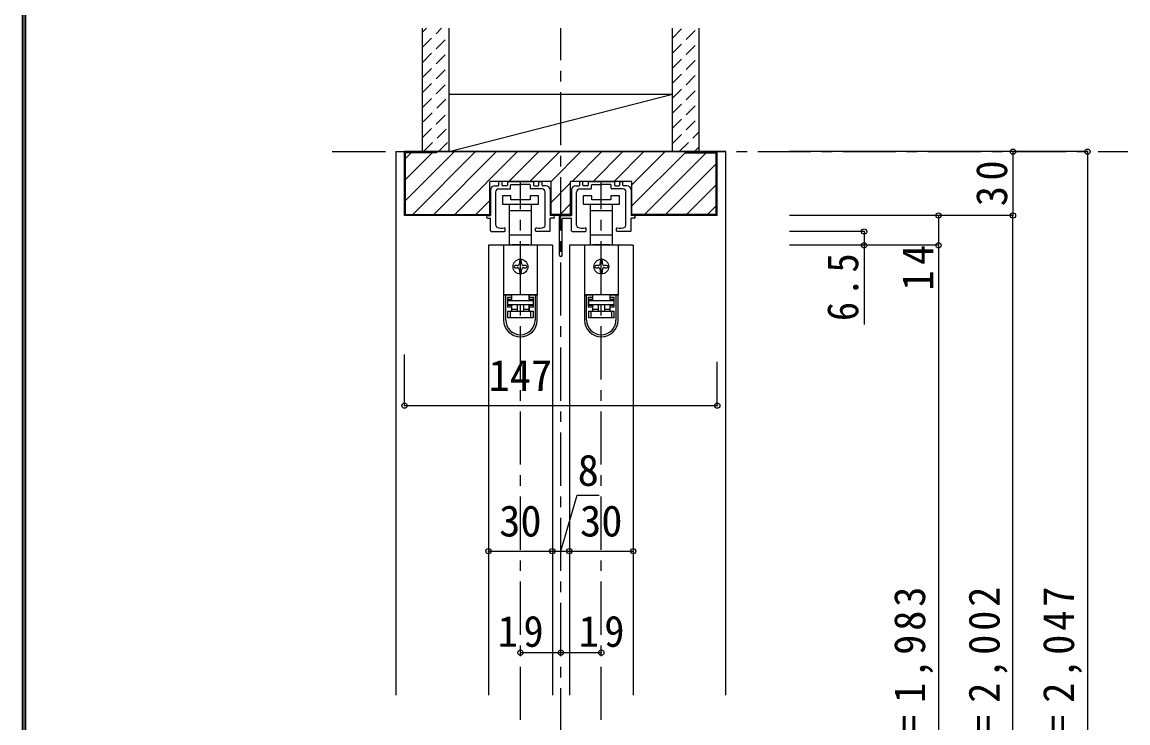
# Model space of a CAD drawing. Units: millimetres, scale not verified. Extents: x -973 to 977, y -718 to 696.
# Drawn here: x -973 to -454, y -329 to 0 of the extents above; entities that cross this region are included whole.
import ezdxf
from ezdxf.enums import TextEntityAlignment as Align

# ---------------------------------------------------------------- set-up
doc = ezdxf.new("R2010")
doc.units = ezdxf.units.MM
doc.header["$LTSCALE"] = 5
doc.header["$PDMODE"] = 32
doc.header["$PDSIZE"] = 2.5
doc.linetypes.add('CHAIN1', pattern=[8, 5, -1, 1, -1])
doc.linetypes.add('DASHED1', pattern=[1.8, 1.2, -0.6])
for name, color, linetype in [('0-1_通り芯', 4, 'CHAIN1'), ('0-2_柱', 7, 'Continuous'), ('0-3_仕上げ', 2, 'Continuous'), ('0-4_枠', 3, 'Continuous'), ('0-6_扉', 6, 'Continuous'), ('0-7_金物', 7, 'Continuous'), ('0-B_寸法', 7, 'Continuous'), ('0-C_ハッチ', 4, 'DASHED1'), ('F-1_枠', 6, 'Continuous')]:
    doc.layers.add(name, color=color, linetype=linetype)
doc.styles.add('ＭＳ ゴシック', font='')
doc.styles.get('ＭＳ ゴシック').set_extended_font_data('MS Gothic')

# ---------------------------------------------------------------- blocks, each defined once
blk = doc.blocks.new('下荷重(戸車)')
at = {"layer": '0-7_金物'}
for p, q in [((8.5, 37.107), (4.5, 37.107)), ((5.25, 30.107), (5.25, 33.107)), ((-5.25, 30.107), (0, 30.107)), ((0, 30.107), (5.25, 30.107)), ((5.25, 18.507), (5.25, 30.107)), ((0, 18.507), (-5.25, 18.507)), ((-5.25, 18.507), (-5.25, 14.107)), ((5.25, 18.507), (0, 18.507)), ((5.25, 14.107), (5.25, 18.507)), ((7.9, 13.807), (-7.9, 13.807)), ((-7.9, 13.807), (-7.9, -9.493)), ((-5.25, 14.107), (-4, 14.107)), ((-4, 14.107), (-4, 13.807)), ((4, 14.107), (-4, 14.107)), ((4, 14.107), (5.25, 14.107)), ((4, 13.807), (4, 14.107)), ((7.9, 13.807), (7.9, -9.493)), ((-0.5, 6.307), (-0.5, 5.307)), ((0.5, 5.307), (0.5, 6.307)), ((-1.5, 4.307), (-2.5, 4.307)), ((-2.5, 3.307), (-1.5, 3.307)), ((-0.5, 2.307), (-0.5, 1.307)), ((0.5, 1.307), (0.5, 2.307)), ((2.5, 4.307), (1.5, 4.307)), ((1.5, 3.307), (2.5, 3.307)), ((7.9, -9.493), (-7.9, -9.493)), ((-7.9, -9.493), (-7.9, -9.593)), ((-6.9, -9.593), (-7.9, -9.593)), ((-7.9, -9.593), (-7.9, -21.293)), ((-4.2, -9.593), (-6.9, -9.593)), ((-6.9, -21.293), (-6.9, -9.593)), ((-4.9, -9.593), (-4.9, -9.493)), ((-4.2, -9.593), (-4.2, -10.593)), ((-4, -11.693), (-4, -9.493)), ((4, -9.493), (4, -11.693)), ((6.9, -9.593), (4.2, -9.593)), ((4.2, -10.593), (4.2, -9.593)), ((4.9, -9.493), (4.9, -9.593)), ((6.9, -9.593), (6.9, -21.293)), ((7.9, -9.593), (6.9, -9.593)), ((7.9, -9.493), (7.9, -9.593)), ((7.9, -21.293), (7.9, -9.593)), ((-6.1, -10.593), (-6.1, -15.293)), ((-6.1, -10.593), (-4.2, -10.593)), ((-6.1, -14.293), (-4.2, -14.293)), ((-4.2, -15.293), (-6.1, -15.293)), ((-5.9, -11.693), (-5.9, -12.193)), ((-4, -11.693), (-5.9, -11.693)), ((-5.9, -12.193), (5.9, -12.193)), ((-5.9, -14.193), (-5.9, -12.193)), ((5.9, -14.193), (-5.9, -14.193)), ((-4.2, -14.293), (-4.2, -15.293)), ((-4.2, -15.293), (-4.2, -17.193)), ((-4, -16.193), (-4, -14.193)), ((-1.5, -14.193), (-1.5, -17.193)), ((1.5, -14.193), (1.5, -17.193)), ((5.9, -11.693), (4, -11.693)), ((4.2, -11.593), (4.2, -10.593)), ((4.2, -10.593), (6.1, -10.593)), ((6.1, -11.593), (4.2, -11.593)), ((6.1, -15.293), (4.2, -15.293)), ((4.2, -17.193), (4.2, -15.293)), ((5.9, -12.193), (5.9, -11.693)), ((5.9, -12.193), (5.9, -14.193)), ((6.1, -15.293), (6.1, -10.593)), ((-5.9, -17.193), (-4.9, -17.193)), ((-4.9, -17.193), (4.9, -17.193)), ((-4.9, -17.193), (-4.9, -20.193)), ((4.9, -20.193), (-4.9, -20.193)), ((1.5, -16.193), (4, -16.193)), ((4.9, -17.193), (5.9, -17.193)), ((5.9, -17.193), (5.9, -20.193))]:
    blk.add_line(p, q, dxfattribs=at)
for points in [[(-8.5, 33.107), (0, 33.107), (8.5, 33.107), (8.5, 37.107)], [(4.5, 37.107), (4.5, 35.107), (-4.5, 35.107), (-4.5, 37.107), (-8.5, 37.107), (-8.5, 33.107)], [(-5.25, 33.107), (-5.25, 30.107), (-5.25, 18.507)], [(-4.2, -10.593), (-4.2, -11.593), (-6.1, -11.593)], [(4, -14.193), (4, -16.193), (4, -17.193)], [(4.2, -15.293), (4.2, -14.293), (6.1, -14.293)], [(-4.9, -20.193), (-5.9, -20.193), (-5.9, -17.193)], [(-4, -17.193), (-4, -16.193), (-1.5, -16.193)], [(5.9, -20.193), (4.9, -20.193), (4.9, -17.193)]]:
    blk.add_lwpolyline(points, dxfattribs=at)
blk.add_circle((0, 3.807), 3.5, dxfattribs=at)
for centre, radius, start, end in [((-1.5, 5.307), 1, 270, 0), ((0, 6.307), 0.5, 90, 180), ((0, 6.307), 0.5, 0, 90), ((1.5, 5.307), 1, 180, 270), ((-2.5, 3.807), 0.5, 90, 180), ((-2.5, 3.807), 0.5, 180, 270), ((-1.5, 2.307), 1, 0, 90), ((0, 1.307), 0.5, 180, 270), ((0, 1.307), 0.5, 270, 0), ((1.5, 2.307), 1, 90, 180), ((2.5, 3.807), 0.5, 0, 90), ((2.5, 3.807), 0.5, 270, 0), ((0, -21.293), 7.9, 180, 0), ((0, -21.293), 6.9, 180, 0)]:
    blk.add_arc(centre, radius, start, end, dxfattribs=at)
blk = doc.blocks.new('02')
at = {"layer": '0-B_寸法'}
for p, q in [((-12, 6.623), (-10.45, 6.623)), ((-10.15, 6.923), (-10.15, 8.323)), ((-8.95, 8.623), (-9.85, 8.623)), ((-8.65, 6.923), (-8.65, 8.323)), ((-6.45, 6.623), (-8.35, 6.623)), ((-6.15, 8.323), (-6.15, 6.923)), ((-5.85, 8.623), (5.85, 8.623)), ((-4.65, 5.423), (-4.65, 6.823)), ((-4.35, 7.123), (-0.3, 7.123)), ((0, 7.423), (-0.3, 7.123)), ((0, 7.423), (0.3, 7.123)), ((4.35, 7.123), (0.3, 7.123)), ((4.65, 5.423), (4.65, 6.823)), ((6.15, 8.323), (6.15, 6.923)), ((6.45, 6.623), (8.35, 6.623)), ((8.65, 6.923), (8.65, 8.323)), ((8.95, 8.623), (9.85, 8.623)), ((10.15, 6.923), (10.15, 8.323)), ((12, 6.623), (10.45, 6.623)), ((-14, 4.623), (-14, -7.377)), ((-11.6, -11.949), (-11.6, 3.623)), ((-10.15, 5.123), (-4.95, 5.123)), ((10.15, 5.123), (4.95, 5.123)), ((11.6, -11.949), (11.6, 3.623)), ((14, 4.623), (14, -7.377)), ((-15.4, -7.377), (-14, -7.377)), ((-15.4, -8.577), (-14, -8.577)), ((-14, -14.577), (-14, -8.577)), ((15.4, -7.377), (14, -7.377)), ((15.4, -8.577), (14, -8.577)), ((14, -14.577), (14, -8.577)), ((-13.7, -14.877), (-7.45, -14.877)), ((-7.15, -14.577), (-7.15, -13.502)), ((7.15, -14.577), (7.15, -13.502)), ((13.7, -14.877), (7.45, -14.877))]:
    blk.add_line(p, q, dxfattribs=at)
for centre, radius, start, end in [((-12, 4.623), 2, 90, 180), ((-10.45, 6.923), 0.3, 270, 0), ((-9.85, 8.323), 0.3, 90, 180), ((-8.95, 8.323), 0.3, 0, 90), ((-8.35, 6.923), 0.3, 180, 270), ((-6.45, 6.923), 0.3, 270, 0), ((-5.85, 8.323), 0.3, 90, 180), ((-4.95, 5.423), 0.3, 270, 0), ((-4.35, 6.823), 0.3, 90, 180), ((4.35, 6.823), 0.3, 0, 90), ((4.95, 5.423), 0.3, 180, 270), ((5.85, 8.323), 0.3, 0, 90), ((6.45, 6.923), 0.3, 180, 270), ((8.35, 6.923), 0.3, 270, 0), ((8.95, 8.323), 0.3, 90, 180), ((9.85, 8.323), 0.3, 0, 90), ((10.45, 6.923), 0.3, 180, 270), ((12, 4.623), 2, 0, 90), ((-10.15, 3.623), 1.5, 90, 180), ((10.15, 3.623), 1.5, 0, 90), ((-15.4, -7.977), 0.6, 90, 180), ((-15.4, -7.977), 0.6, 180, 270), ((15.4, -7.977), 0.6, 0, 90), ((15.4, -7.977), 0.6, 270, 0), ((-13.7, -14.577), 0.3, 180, 270), ((-10.6, -11.949), 1, 180, 243.25632), ((-8.8, -8.377), 5, 243.25632, 284.75682), ((-7.45, -13.502), 0.3, 0, 104.75682), ((-7.45, -14.577), 0.3, 270, 0), ((7.45, -13.502), 0.3, 75.24318, 180), ((7.45, -14.577), 0.3, 180, 270), ((8.8, -8.377), 5, 255.24318, 296.74368), ((10.6, -11.949), 1, 296.74368, 0), ((13.7, -14.577), 0.3, 270, 0)]:
    blk.add_arc(centre, radius, start, end, dxfattribs=at)
blk = doc.blocks.new('03')
at = {"layer": '0-B_寸法'}
for p, q in [((-13.079, 5.476), (-13.079, -6.524)), ((-11.079, 7.476), (-9.529, 7.476)), ((-9.229, 7.776), (-9.229, 9.176)), ((-9.229, 5.976), (-4.029, 5.976)), ((-8.029, 9.476), (-8.929, 9.476)), ((-7.729, 7.776), (-7.729, 9.176)), ((-5.529, 7.476), (-7.429, 7.476)), ((-5.229, 9.176), (-5.229, 7.776)), ((-4.929, 9.476), (6.771, 9.476)), ((-3.729, 6.276), (-3.729, 7.676)), ((-3.429, 7.976), (0.621, 7.976)), ((0.921, 8.276), (0.621, 7.976)), ((0.921, 8.276), (1.221, 7.976)), ((5.271, 7.976), (1.221, 7.976)), ((5.571, 6.276), (5.571, 7.676)), ((11.071, 5.976), (5.871, 5.976)), ((7.071, 9.176), (7.071, 7.776)), ((7.371, 7.476), (9.271, 7.476)), ((9.571, 7.776), (9.571, 9.176)), ((9.871, 9.476), (10.771, 9.476)), ((11.071, 7.776), (11.071, 9.176)), ((12.921, 7.476), (11.371, 7.476)), ((14.921, 5.476), (14.921, -6.524)), ((-10.679, -11.096), (-10.679, 4.476)), ((12.521, -11.096), (12.521, 4.476)), ((-18.679, -25.124), (-18.679, -7.024)), ((-18.179, -6.524), (-13.079, -6.524)), ((-17.479, -25.124), (-17.479, -8.224)), ((-16.979, -7.724), (-13.079, -7.724)), ((-13.079, -13.724), (-13.079, -7.724)), ((16.321, -6.524), (14.921, -6.524)), ((16.321, -7.724), (14.921, -7.724)), ((14.921, -13.724), (14.921, -7.724)), ((-12.779, -14.024), (-6.529, -14.024)), ((-6.229, -13.724), (-6.229, -12.649)), ((8.071, -13.724), (8.071, -12.649)), ((14.621, -14.024), (8.371, -14.024))]:
    blk.add_line(p, q, dxfattribs=at)
for centre, radius, start, end in [((-11.079, 5.476), 2, 90, 180), ((-9.229, 4.476), 1.5, 90, 180), ((-9.529, 7.776), 0.3, 270, 0), ((-8.929, 9.176), 0.3, 90, 180), ((-8.029, 9.176), 0.3, 0, 90), ((-7.429, 7.776), 0.3, 180, 270), ((-5.529, 7.776), 0.3, 270, 0), ((-4.929, 9.176), 0.3, 90, 180), ((-4.029, 6.276), 0.3, 270, 0), ((-3.429, 7.676), 0.3, 90, 180), ((5.271, 7.676), 0.3, 0, 90), ((5.871, 6.276), 0.3, 180, 270), ((6.771, 9.176), 0.3, 0, 90), ((7.371, 7.776), 0.3, 180, 270), ((9.271, 7.776), 0.3, 270, 0), ((9.871, 9.176), 0.3, 90, 180), ((10.771, 9.176), 0.3, 0, 90), ((11.371, 7.776), 0.3, 180, 270), ((11.071, 4.476), 1.5, 0, 90), ((12.921, 5.476), 2, 0, 90), ((-18.179, -7.024), 0.5, 90, 180), ((-16.979, -8.224), 0.5, 90, 180), ((16.321, -7.124), 0.6, 0, 90), ((16.321, -7.124), 0.6, 270, 0), ((-12.779, -13.724), 0.3, 180, 270), ((-9.679, -11.096), 1, 180, 243.25632), ((-7.879, -7.524), 5, 243.25632, 284.75682), ((-6.529, -12.649), 0.3, 0, 104.75682), ((-6.529, -13.724), 0.3, 270, 0), ((8.371, -12.649), 0.3, 75.24318, 180), ((8.371, -13.724), 0.3, 180, 270), ((9.721, -7.524), 5, 255.24318, 296.74368), ((11.521, -11.096), 1, 296.74368, 0), ((14.621, -13.724), 0.3, 270, 0), ((-18.079, -25.124), 0.6, 180, 0)]:
    blk.add_arc(centre, radius, start, end, dxfattribs=at)

msp = doc.modelspace()

# ---------------------------------------------------------------- linework, layer by layer
at = {"layer": '0-1_通り芯'}
for p, q in [((-720.124, -577.5), (-720.124, -2.5)), ((-827.624, -60.5), (-453.624, -60.5)), ((-739.124, -567.5), (-739.124, -74.5)), ((-701.124, -567.5), (-701.124, -74.5))]:
    msp.add_line(p, q, dxfattribs=at)
at = {"layer": '0-2_柱'}
msp.add_line((-772.624, -60.5), (-667.624, -33.5), dxfattribs=at)
at = {"layer": '0-2_柱', "color": 3}
for p, q in [((-772.624, -33.5), (-667.624, -33.5)), ((-772.624, -60.5), (-667.624, -60.5))]:
    msp.add_line(p, q, dxfattribs=at)
at = {"layer": '0-3_仕上げ'}
for p, q in [((-785.124, -60.5), (-785.124, -2.5)), ((-772.624, -60.5), (-772.624, -2.5)), ((-667.624, -60.5), (-667.624, -2.5)), ((-655.124, -60.5), (-655.124, -2.5))]:
    msp.add_line(p, q, dxfattribs=at)
at = {"layer": '0-4_枠', "color": 4}
for p, q in [((-797.624, -60.5), (-793.624, -60.5)), ((-797.624, -60.5), (-797.624, -315.875)), ((-642.624, -60.5), (-646.624, -60.5)), ((-642.624, -315.875), (-642.624, -60.5))]:
    msp.add_line(p, q, dxfattribs=at)
at = {"layer": '0-4_枠'}
for p, q in [((-793.624, -90.5), (-793.624, -60.5)), ((-646.624, -60.5), (-793.624, -60.5)), ((-793.124, -90), (-793.124, -61)), ((-778.624, -61), (-793.124, -61)), ((-778.624, -60.5), (-778.624, -61)), ((-661.624, -61), (-661.624, -60.5)), ((-661.624, -61), (-647.124, -61)), ((-647.124, -90), (-647.124, -61)), ((-646.624, -90.5), (-646.624, -60.5)), ((-753.524, -90.5), (-753.524, -74.5)), ((-724.724, -74.5), (-753.524, -74.5)), ((-724.724, -90.5), (-724.724, -74.5)), ((-715.524, -90.5), (-715.524, -74.5)), ((-686.724, -74.5), (-715.524, -74.5)), ((-686.724, -90.5), (-686.724, -74.5)), ((-753.524, -90.5), (-793.624, -90.5)), ((-793.124, -90), (-753.524, -90)), ((-715.524, -90), (-724.724, -90)), ((-715.524, -90.5), (-724.724, -90.5)), ((-647.124, -90), (-686.724, -90)), ((-646.624, -90.5), (-686.724, -90.5))]:
    msp.add_line(p, q, dxfattribs=at)
at = {"layer": '0-6_扉'}
for p, q in [((-724.124, -104.5), (-754.124, -104.5)), ((-754.124, -104.5), (-754.124, -315.875)), ((-724.124, -104.5), (-724.124, -315.875)), ((-686.124, -104.5), (-716.124, -104.5)), ((-716.124, -104.5), (-716.124, -315.875)), ((-686.124, -104.5), (-686.124, -315.875))]:
    msp.add_line(p, q, dxfattribs=at)
at = {"layer": '0-B_寸法', "color": 4}
for p, q in [((-472.624, -60.5), (-612.624, -60.5)), ((-507.624, -60.5), (-507.624, -90.5)), ((-472.624, -60.5), (-472.624, -555.5)), ((-507.624, -90.5), (-612.624, -90.5)), ((-542.624, -90.5), (-542.624, -104.5)), ((-507.624, -567.5), (-507.624, -90.5)), ((-577.624, -98), (-612.624, -98)), ((-577.624, -98), (-577.624, -141.647)), ((-542.624, -104.5), (-612.624, -104.5)), ((-542.624, -104.5), (-542.624, -547.5)), ((-793.624, -179.804), (-793.624, -155.746)), ((-646.624, -179.804), (-646.624, -159.246)), ((-793.624, -179.804), (-646.624, -179.804)), ((-754.124, -248.195), (-686.124, -248.195)), ((-739.124, -295.876), (-720.124, -295.876)), ((-720.124, -295.876), (-701.124, -295.876))]:
    msp.add_line(p, q, dxfattribs=at)
msp.add_lwpolyline([(-720.124, -248.195), (-712.404, -221.886), (-702.073, -221.886)], dxfattribs=at)
at = {"layer": '0-B_寸法'}
for p in [(-507.624, -60.5), (-472.624, -60.5), (-542.624, -90.5), (-507.624, -90.5), (-577.624, -98), (-577.624, -104.5), (-542.624, -104.5), (-793.624, -179.804), (-646.624, -179.804), (-754.124, -248.195), (-724.124, -248.195), (-716.124, -248.195), (-686.124, -248.195), (-739.124, -295.876), (-720.124, -295.876), (-701.124, -295.876)]:
    msp.add_point(p, dxfattribs=at)
at = {"layer": '0-C_ハッチ'}
for p, q in [((-785.124, -11.466), (-776.158, -2.5)), ((-785.124, -4.395), (-783.229, -2.5)), ((-667.624, -14.174), (-655.949, -2.5)), ((-667.624, -7.103), (-663.021, -2.5)), ((-785.124, -18.537), (-772.624, -6.037)), ((-667.624, -21.246), (-655.124, -8.746)), ((-785.124, -25.608), (-772.624, -13.108)), ((-785.124, -32.679), (-772.624, -20.179)), ((-667.624, -28.317), (-655.124, -15.817)), ((-667.624, -35.388), (-655.124, -22.888)), ((-785.124, -39.751), (-772.624, -27.251)), ((-667.624, -42.459), (-655.124, -29.959)), ((-784.802, -46.5), (-772.624, -34.322)), ((-785.152, -53.921), (-772.624, -41.393)), ((-667.624, -49.53), (-655.124, -37.03)), ((-667.624, -56.601), (-655.124, -44.101)), ((-784.66, -60.5), (-772.624, -48.464)), ((-664.452, -60.5), (-655.124, -51.172)), ((-777.589, -60.5), (-772.624, -55.535)), ((-657.381, -60.5), (-655.124, -58.243))]:
    msp.add_line(p, q, dxfattribs=at)
at = {"layer": '0-C_ハッチ', "linetype": 'Continuous'}
for p, q in [((-793.124, -83.472), (-770.152, -60.5)), ((-793.124, -63.673), (-790.451, -61)), ((-793.124, -73.573), (-780.551, -61)), ((-789.752, -90), (-760.252, -60.5)), ((-779.853, -90), (-750.353, -60.5)), ((-769.953, -90), (-740.453, -60.5)), ((-744.554, -74.5), (-730.554, -60.5)), ((-734.654, -74.5), (-720.654, -60.5)), ((-724.755, -74.5), (-710.755, -60.5)), ((-714.855, -74.5), (-700.855, -60.5)), ((-704.956, -74.5), (-690.956, -60.5)), ((-695.056, -74.5), (-681.056, -60.5)), ((-686.724, -76.067), (-671.157, -60.5)), ((-686.724, -85.967), (-661.624, -60.867)), ((-651.858, -61), (-680.858, -90)), ((-670.958, -90), (-647.124, -66.166)), ((-724.724, -84.369), (-715.524, -75.169)), ((-661.059, -90), (-647.124, -76.065)), ((-753.524, -83.47), (-760.054, -90)), ((-720.456, -90), (-715.524, -85.068)), ((-651.159, -90), (-647.124, -85.965))]:
    msp.add_line(p, q, dxfattribs=at)
at = {"layer": 'F-1_枠'}
for p, q in [((-973.347, 695.833), (-973.347, -700.833)), ((-972.514, 695.833), (-972.514, -700.833)), ((-971.68, 695.833), (-971.68, -700.833))]:
    msp.add_line(p, q, dxfattribs=at)

# ---------------------------------------------------------------- block references
at = {"layer": '0-7_金物'}
for name, p in [('02', (-739.124, -83.123)), ('03', (-702.045, -83.976)), ('下荷重(戸車)', (-739.124, -118.307)), ('下荷重(戸車)', (-701.124, -118.307))]:
    msp.add_blockref(name, p, dxfattribs=at)

# ---------------------------------------------------------------- texts
at = {"layer": '0-B_寸法', "style": 'ＭＳ ゴシック'}
for s, p in [('147', (-754.124, -177.304)), ('8', (-712.238, -221.886)), ('30', (-749.124, -245.695)), ('30', (-711.124, -245.695))]:
    msp.add_text(s, height=14.66, dxfattribs=at).set_placement(p, align=Align.BOTTOM_LEFT)
at = {"layer": '0-B_寸法', "char_height": 14.66, "attachment_point": 7, "rotation": 90, "style": 'ＭＳ ゴシック'}
for s, insert in [('\\T1.27;\\W0.95;30', (-510.124, -86.125)), ('\\T1.27;\\W0.95;14', (-545.124, -125.75)), ('\\T1.27;\\W0.9;6.5', (-580.124, -140.073)), ('\\T1.19;\\W0.95;ＤＨ＝1,983', (-545.124, -387.25)), ('\\T1.19;\\W0.95;枠内＝2,002', (-510.124, -387.25)), ('\\T1.19;\\W0.95;枠外＝2,047', (-475.124, -387.25))]:
    msp.add_mtext(s, dxfattribs=dict(at, insert=insert))
at = {"layer": '0-B_寸法', "char_height": 14.66, "attachment_point": 7, "style": 'ＭＳ ゴシック'}
for insert in [(-749.749, -293.376), (-711.749, -293.376)]:
    msp.add_mtext('\\T1.27;\\W0.95;19', dxfattribs=dict(at, insert=insert))

doc.saveas('drawing.dxf')
